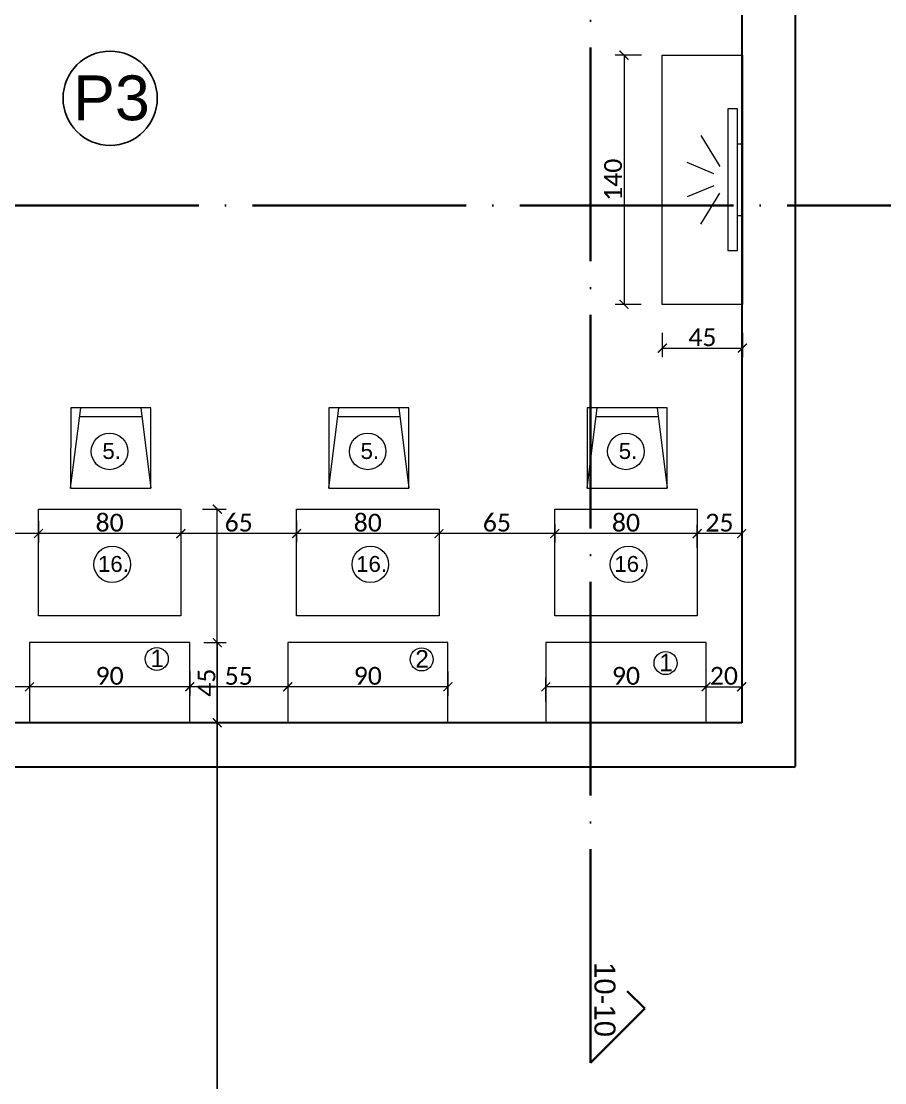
# Model space of a CAD drawing. Header units: centimetres. Extents: x -26724 to 60145, y -23645 to 6771.
# Drawn here: x -18390 to -17905, y 417 to 1013 of the extents above; entities that cross this region are included whole.
import ezdxf

# ---------------------------------------------------------------- set-up
doc = ezdxf.new("R2010")
doc.units = ezdxf.units.CM
doc.linetypes.add('ACAD_ISO04W100', pattern=[30, 24, -3, 0, -3])
for name, color, linetype, lineweight in [('4.KOTE', 88, 'Continuous', 15), ('namestaj', 8, 'Continuous', 9), ('namjestaj', 150, 'Continuous', 5), ('zid', 7, 'Continuous', 40)]:
    doc.layers.add(name, color=color, linetype=linetype, lineweight=lineweight)
doc.layers.add('IZGLED 2', color=253, linetype='Continuous', lineweight=9, true_color=0x828282)
doc.layers.add('pozicije', color=7, linetype='Continuous')
doc.styles.add('0.12', font='arial.ttf', dxfattribs={"height": 0.12})
doc.styles.add('0.15', font='arial.ttf', dxfattribs={"height": 0.15})
doc.styles.get("Standard").update_dxf_attribs({"font": 'calibri.ttf'})
doc.dimstyles.new('ja 1 50', dxfattribs={"dimtxt": 10, "dimasz": 5, "dimexe": 5, "dimexo": 5, "dimgap": 1, "dimtad": 1, "dimdec": 0, "dimtxsty": 'Standard', "dimblk": 'ARCHTICK', "dimcen": 2.5, "dimclrd": 256, "dimclrt": 7, "dimadec": 0, "dimazin": 0, "dimtfac": 1, "dimtdec": 0, "dimtix": 1, "dimtmove": 1, "dimatfit": 3, "dimldrblk": 'ARCHTICK', "dimfxl": 10, "dimfxlon": 1, "dimlwd": 0, "dimlwe": 9, "dimarcsym": 0})

# ---------------------------------------------------------------- blocks, each defined once
blk = doc.blocks.new('UYYYYUUUUY')
at = {"layer": 'namestaj'}
for p, q in [((5448.04, -7059.31), (5437.38, -7076.64)), ((5424.75, -7104.17), (5424.75, -7064.17)), ((5424.75, -7064.17), (5427.75, -7064.17)), ((5440.91, -7080.76), (5455.81, -7074.54)), ((5440.91, -7087.58), (5455.81, -7093.79)), ((5448.04, -7109.03), (5437.38, -7091.7)), ((5427.75, -7104.17), (5424.75, -7104.17))]:
    blk.add_line(p, q, dxfattribs=at)
blk.add_lwpolyline([(5432.75, -7124.17), (5432.75, -7044.17), (5427.75, -7044.17), (5427.75, -7124.17), (5432.75, -7124.17)], dxfattribs=at)
blk = doc.blocks.new('_ArchTick')
at = {"color": 0, "linetype": 'ByBlock', "const_width": 0.15}
blk.add_lwpolyline([(-0.5, -0.5), (0.5, 0.5)], dxfattribs=at)
blk = doc.blocks.new('*D1728')
at = {"layer": '4.KOTE', "color": 0, "lineweight": 9, "transparency": 16777216}
for p, q in [((-18095.07, 630.86), (-18095.07, 644.08)), ((-18005.07, 630.86), (-18005.07, 644.08))]:
    blk.add_line(p, q, dxfattribs=at)
at = {"layer": '4.KOTE', "lineweight": 0, "transparency": 16777216}
blk.add_line((-18005.07, 639.08), (-18095.07, 639.08), dxfattribs=at)
at = {"layer": 'Defpoints', "color": 0, "transparency": 16777216}
for p in [(-18095.07, 639.08), (-18095.07, 618.89, 13.5), (-18005.07, 618.89, 13.5)]:
    blk.add_point(p, dxfattribs=at)
at = {"layer": '4.KOTE', "lineweight": 0, "transparency": 16777216, "xscale": 5, "yscale": 5, "zscale": 5, "rotation": 180}
blk.add_blockref('_ArchTick', (-18095.07, 639.08), dxfattribs=at)
at = {"layer": '4.KOTE', "lineweight": 0, "transparency": 16777216, "xscale": 5, "yscale": 5, "zscale": 5}
blk.add_blockref('_ArchTick', (-18005.07, 639.08), dxfattribs=at)
at = {"layer": '4.KOTE', "color": 7, "transparency": 16777216, "insert": (-18050.07, 645.2), "char_height": 10, "attachment_point": 5}
blk.add_mtext('90', dxfattribs=at)
blk = doc.blocks.new('*D1729')
at = {"layer": '4.KOTE', "color": 0, "lineweight": 9, "transparency": 16777216}
for p, q in [((-18150.07, 30.19), (-18150.07, 15.19)), ((-18240.07, 11.97), (-18240.07, 25.19))]:
    blk.add_line(p, q, dxfattribs=at)
at = {"layer": '4.KOTE', "lineweight": 0, "transparency": 16777216}
blk.add_line((-18240.07, 20.19), (-18150.07, 20.19), dxfattribs=at)
at = {"layer": 'Defpoints', "color": 0, "transparency": 16777216}
for p in [(-18150.07, 663.89, 13.5), (-18150.07, 20.19), (-18240.07, 0, 13.5)]:
    blk.add_point(p, dxfattribs=at)
at = {"layer": '4.KOTE', "lineweight": 0, "transparency": 16777216, "xscale": 5, "yscale": 5, "zscale": 5, "rotation": 180}
blk.add_blockref('_ArchTick', (-18240.07, 20.19), dxfattribs=at)
at = {"layer": '4.KOTE', "lineweight": 0, "transparency": 16777216, "xscale": 5, "yscale": 5, "zscale": 5}
blk.add_blockref('_ArchTick', (-18150.07, 20.19), dxfattribs=at)
at = {"layer": '4.KOTE', "color": 7, "transparency": 16777216, "insert": (-18195.07, 26.31), "char_height": 10, "attachment_point": 5}
blk.add_mtext('90', dxfattribs=at)
blk = doc.blocks.new('*D1730')
at = {"layer": '4.KOTE', "color": 0, "lineweight": 9, "transparency": 16777216}
for p, q in [((-18240.07, 647.74), (-18240.07, 634.08)), ((-18150.07, 647.74), (-18150.07, 634.08))]:
    blk.add_line(p, q, dxfattribs=at)
at = {"layer": '4.KOTE', "lineweight": 0, "transparency": 16777216}
blk.add_line((-18150.07, 639.08), (-18240.07, 639.08), dxfattribs=at)
at = {"layer": 'Defpoints', "color": 0, "transparency": 16777216}
for p in [(-18240.07, 663.89, 13.5), (-18150.07, 663.89, 13.5), (-18240.07, 639.08)]:
    blk.add_point(p, dxfattribs=at)
at = {"layer": '4.KOTE', "lineweight": 0, "transparency": 16777216, "xscale": 5, "yscale": 5, "zscale": 5, "rotation": 180}
blk.add_blockref('_ArchTick', (-18240.07, 639.08), dxfattribs=at)
at = {"layer": '4.KOTE', "lineweight": 0, "transparency": 16777216, "xscale": 5, "yscale": 5, "zscale": 5}
blk.add_blockref('_ArchTick', (-18150.07, 639.08), dxfattribs=at)
at = {"layer": '4.KOTE', "color": 7, "transparency": 16777216, "insert": (-18195.07, 645.2), "char_height": 10, "attachment_point": 5}
blk.add_mtext('90', dxfattribs=at)
blk = doc.blocks.new('*D1731')
at = {"layer": '4.KOTE', "color": 0, "lineweight": 9, "transparency": 16777216}
for p, q in [((-18295.07, 647.74), (-18295.07, 634.08)), ((-18240.07, 647.74), (-18240.07, 634.08))]:
    blk.add_line(p, q, dxfattribs=at)
at = {"layer": '4.KOTE', "lineweight": 0, "transparency": 16777216}
blk.add_line((-18240.07, 639.08), (-18295.07, 639.08), dxfattribs=at)
at = {"layer": 'Defpoints', "color": 0, "transparency": 16777216}
for p in [(-18295.07, 663.89, 13.5), (-18240.07, 663.89, 13.5), (-18295.07, 639.08)]:
    blk.add_point(p, dxfattribs=at)
at = {"layer": '4.KOTE', "lineweight": 0, "transparency": 16777216, "xscale": 5, "yscale": 5, "zscale": 5, "rotation": 180}
blk.add_blockref('_ArchTick', (-18295.07, 639.08), dxfattribs=at)
at = {"layer": '4.KOTE', "lineweight": 0, "transparency": 16777216, "xscale": 5, "yscale": 5, "zscale": 5}
blk.add_blockref('_ArchTick', (-18240.07, 639.08), dxfattribs=at)
at = {"layer": '4.KOTE', "color": 7, "transparency": 16777216, "insert": (-18267.57, 645.15), "char_height": 10, "attachment_point": 5}
blk.add_mtext('55', dxfattribs=at)
blk = doc.blocks.new('*D1732')
at = {"layer": '4.KOTE', "color": 0, "lineweight": 9, "transparency": 16777216}
for p, q in [((-18385.07, 647.74), (-18385.07, 634.08)), ((-18295.07, 647.74), (-18295.07, 634.08))]:
    blk.add_line(p, q, dxfattribs=at)
at = {"layer": '4.KOTE', "lineweight": 0, "transparency": 16777216}
blk.add_line((-18295.07, 639.08), (-18385.07, 639.08), dxfattribs=at)
at = {"layer": 'Defpoints', "color": 0, "transparency": 16777216}
for p in [(-18385.07, 663.89, 13.5), (-18295.07, 663.89, 13.5), (-18385.07, 639.08)]:
    blk.add_point(p, dxfattribs=at)
at = {"layer": '4.KOTE', "lineweight": 0, "transparency": 16777216, "xscale": 5, "yscale": 5, "zscale": 5, "rotation": 180}
blk.add_blockref('_ArchTick', (-18385.07, 639.08), dxfattribs=at)
at = {"layer": '4.KOTE', "lineweight": 0, "transparency": 16777216, "xscale": 5, "yscale": 5, "zscale": 5}
blk.add_blockref('_ArchTick', (-18295.07, 639.08), dxfattribs=at)
at = {"layer": '4.KOTE', "color": 7, "transparency": 16777216, "insert": (-18340.07, 645.2), "char_height": 10, "attachment_point": 5}
blk.add_mtext('90', dxfattribs=at)
blk = doc.blocks.new('*D1733')
at = {"layer": '4.KOTE', "color": 0, "lineweight": 9, "transparency": 16777216}
for p, q in [((-18570.07, 647.91), (-18570.07, 634.08)), ((-18385.07, 647.74), (-18385.07, 634.08))]:
    blk.add_line(p, q, dxfattribs=at)
at = {"layer": '4.KOTE', "lineweight": 0, "transparency": 16777216}
blk.add_line((-18385.07, 639.08), (-18570.07, 639.08), dxfattribs=at)
at = {"layer": 'Defpoints', "color": 0, "transparency": 16777216}
for p in [(-18570.07, 666.29, 13.5), (-18385.07, 663.89, 13.5), (-18570.07, 639.08)]:
    blk.add_point(p, dxfattribs=at)
at = {"layer": '4.KOTE', "lineweight": 0, "transparency": 16777216, "xscale": 5, "yscale": 5, "zscale": 5, "rotation": 180}
blk.add_blockref('_ArchTick', (-18570.07, 639.08), dxfattribs=at)
at = {"layer": '4.KOTE', "lineweight": 0, "transparency": 16777216, "xscale": 5, "yscale": 5, "zscale": 5}
blk.add_blockref('_ArchTick', (-18385.07, 639.08), dxfattribs=at)
at = {"layer": '4.KOTE', "color": 7, "transparency": 16777216, "insert": (-18477.57, 645.2), "char_height": 10, "attachment_point": 5}
blk.add_mtext('185', dxfattribs=at)
blk = doc.blocks.new('*D1734')
at = {"layer": '4.KOTE', "color": 0, "lineweight": 9, "transparency": 16777216}
for p, q in [((-18287.1, 663.89), (-18274.58, 663.89)), ((-18287.1, 618.89), (-18274.58, 618.89))]:
    blk.add_line(p, q, dxfattribs=at)
at = {"layer": '4.KOTE', "lineweight": 0, "transparency": 16777216}
blk.add_line((-18279.58, 618.89), (-18279.58, 663.89), dxfattribs=at)
at = {"layer": 'Defpoints', "color": 0, "transparency": 16777216}
for p in [(-18295.07, 663.89, 13.5), (-18279.58, 663.89), (-18295.07, 618.89, 13.5)]:
    blk.add_point(p, dxfattribs=at)
at = {"layer": '4.KOTE', "lineweight": 0, "transparency": 16777216, "xscale": 5, "yscale": 5, "zscale": 5}
for p, rotation in [((-18279.58, 663.89), 90), ((-18279.58, 618.89), 270)]:
    blk.add_blockref('_ArchTick', p, dxfattribs=dict(at, rotation=rotation))
at = {"layer": '4.KOTE', "color": 7, "transparency": 16777216, "insert": (-18285.65, 641.39), "char_height": 10, "attachment_point": 5, "rotation": 90}
blk.add_mtext('45', dxfattribs=at)
blk = doc.blocks.new('*D1735')
at = {"layer": '4.KOTE', "color": 0, "lineweight": 9, "transparency": 16777216}
for p, q in [((-18287.1, 663.89), (-18274.58, 663.89)), ((-18287.83, 0), (-18274.58, 0))]:
    blk.add_line(p, q, dxfattribs=at)
at = {"layer": '4.KOTE', "lineweight": 0, "transparency": 16777216}
blk.add_line((-18279.58, 663.89), (-18279.58, 0), dxfattribs=at)
at = {"layer": 'Defpoints', "color": 0, "transparency": 16777216}
for p in [(-18295.07, 663.89, 13.5), (-18300.07, 0, 13.5), (-18279.58, 0)]:
    blk.add_point(p, dxfattribs=at)
at = {"layer": '4.KOTE', "lineweight": 0, "transparency": 16777216, "xscale": 5, "yscale": 5, "zscale": 5}
for p, rotation in [((-18279.58, 663.89), 90), ((-18279.58, 0), 270)]:
    blk.add_blockref('_ArchTick', p, dxfattribs=dict(at, rotation=rotation))
at = {"layer": '4.KOTE', "color": 7, "transparency": 16777216, "insert": (-18285.7, 331.94), "char_height": 10, "attachment_point": 5, "rotation": 90}
blk.add_mtext('664', dxfattribs=at)
blk = doc.blocks.new('*D1736')
at = {"layer": '4.KOTE', "color": 0, "lineweight": 9, "transparency": 16777216}
for p, q in [((-18287.83, 738.89), (-18274.58, 738.89)), ((-18287.83, 0), (-18274.58, 0))]:
    blk.add_line(p, q, dxfattribs=at)
at = {"layer": '4.KOTE', "lineweight": 0, "transparency": 16777216}
blk.add_line((-18279.58, 0), (-18279.58, 738.89), dxfattribs=at)
at = {"layer": 'Defpoints', "color": 0, "transparency": 16777216}
for p in [(-18300.07, 738.89, 13.5), (-18279.58, 738.89), (-18300.07, 0, 13.5)]:
    blk.add_point(p, dxfattribs=at)
at = {"layer": '4.KOTE', "lineweight": 0, "transparency": 16777216, "xscale": 5, "yscale": 5, "zscale": 5}
for p, rotation in [((-18279.58, 738.89), 90), ((-18279.58, 0), 270)]:
    blk.add_blockref('_ArchTick', p, dxfattribs=dict(at, rotation=rotation))
at = {"layer": '4.KOTE', "color": 7, "transparency": 16777216, "insert": (-18285.7, 369.44), "char_height": 10, "attachment_point": 5, "rotation": 90}
blk.add_mtext('739', dxfattribs=at)
blk = doc.blocks.new('*D1737')
at = {"layer": '4.KOTE', "color": 0, "lineweight": 9, "transparency": 16777216}
for p, q in [((-18005.07, 639.08), (-18005.07, 644.08)), ((-17985.07, 638.3), (-17985.07, 644.08))]:
    blk.add_line(p, q, dxfattribs=at)
at = {"layer": '4.KOTE', "lineweight": 0, "transparency": 16777216}
blk.add_line((-18005.07, 639.08), (-17985.07, 639.08), dxfattribs=at)
at = {"layer": 'Defpoints', "color": 0, "transparency": 16777216}
for p in [(-17985.07, 639.08), (-18005.07, 635.65), (-17985.07, 635.65, 13.5)]:
    blk.add_point(p, dxfattribs=at)
at = {"layer": '4.KOTE', "lineweight": 0, "transparency": 16777216, "xscale": 5, "yscale": 5, "zscale": 5, "rotation": 180}
blk.add_blockref('_ArchTick', (-18005.07, 639.08), dxfattribs=at)
at = {"layer": '4.KOTE', "lineweight": 0, "transparency": 16777216, "xscale": 5, "yscale": 5, "zscale": 5}
blk.add_blockref('_ArchTick', (-17985.07, 639.08), dxfattribs=at)
at = {"layer": '4.KOTE', "color": 7, "transparency": 16777216, "insert": (-17995.07, 645.2), "char_height": 10, "attachment_point": 5}
blk.add_mtext('20', dxfattribs=at)
blk = doc.blocks.new('*D1738')
at = {"layer": '4.KOTE', "color": 0, "lineweight": 9, "transparency": 16777216}
for p, q in [((-18010.07, 717.16), (-18010.07, 730.12)), ((-17985.07, 717.16), (-17985.07, 730.12))]:
    blk.add_line(p, q, dxfattribs=at)
at = {"layer": '4.KOTE', "lineweight": 0, "transparency": 16777216}
blk.add_line((-17985.07, 725.12), (-18010.07, 725.12), dxfattribs=at)
at = {"layer": 'Defpoints', "color": 0, "transparency": 16777216}
for p in [(-18010.07, 725.12), (-18010.07, 706.95, 13.5), (-17985.07, 706.95, 13.5)]:
    blk.add_point(p, dxfattribs=at)
at = {"layer": '4.KOTE', "lineweight": 0, "transparency": 16777216, "xscale": 5, "yscale": 5, "zscale": 5, "rotation": 180}
blk.add_blockref('_ArchTick', (-18010.07, 725.12), dxfattribs=at)
at = {"layer": '4.KOTE', "lineweight": 0, "transparency": 16777216, "xscale": 5, "yscale": 5, "zscale": 5}
blk.add_blockref('_ArchTick', (-17985.07, 725.12), dxfattribs=at)
at = {"layer": '4.KOTE', "color": 7, "transparency": 16777216, "insert": (-17997.57, 731.24), "char_height": 10, "attachment_point": 5}
blk.add_mtext('25', dxfattribs=at)
blk = doc.blocks.new('*D1739')
at = {"layer": '4.KOTE', "color": 0, "lineweight": 9, "transparency": 16777216}
for p, q in [((-18090.07, 730.28), (-18090.07, 720.12)), ((-18010.07, 717.16), (-18010.07, 730.12))]:
    blk.add_line(p, q, dxfattribs=at)
at = {"layer": '4.KOTE', "lineweight": 0, "transparency": 16777216}
blk.add_line((-18010.07, 725.12), (-18090.07, 725.12), dxfattribs=at)
at = {"layer": 'Defpoints', "color": 0, "transparency": 16777216}
for p in [(-18090.07, 733.84, 13.5), (-18090.07, 725.12), (-18010.07, 706.95, 13.5)]:
    blk.add_point(p, dxfattribs=at)
at = {"layer": '4.KOTE', "lineweight": 0, "transparency": 16777216, "xscale": 5, "yscale": 5, "zscale": 5, "rotation": 180}
blk.add_blockref('_ArchTick', (-18090.07, 725.12), dxfattribs=at)
at = {"layer": '4.KOTE', "lineweight": 0, "transparency": 16777216, "xscale": 5, "yscale": 5, "zscale": 5}
blk.add_blockref('_ArchTick', (-18010.07, 725.12), dxfattribs=at)
at = {"layer": '4.KOTE', "color": 7, "transparency": 16777216, "insert": (-18050.07, 731.24), "char_height": 10, "attachment_point": 5}
blk.add_mtext('80', dxfattribs=at)
blk = doc.blocks.new('*D1740')
at = {"layer": '4.KOTE', "color": 0, "lineweight": 9, "transparency": 16777216}
for p, q in [((-18155.07, 732.3), (-18155.07, 720.12)), ((-18090.07, 730.28), (-18090.07, 720.12))]:
    blk.add_line(p, q, dxfattribs=at)
at = {"layer": '4.KOTE', "lineweight": 0, "transparency": 16777216}
blk.add_line((-18090.07, 725.12), (-18155.07, 725.12), dxfattribs=at)
at = {"layer": 'Defpoints', "color": 0, "transparency": 16777216}
for p in [(-18155.07, 738.89, 13.5), (-18090.07, 733.84, 13.5), (-18155.07, 725.12)]:
    blk.add_point(p, dxfattribs=at)
at = {"layer": '4.KOTE', "lineweight": 0, "transparency": 16777216, "xscale": 5, "yscale": 5, "zscale": 5, "rotation": 180}
blk.add_blockref('_ArchTick', (-18155.07, 725.12), dxfattribs=at)
at = {"layer": '4.KOTE', "lineweight": 0, "transparency": 16777216, "xscale": 5, "yscale": 5, "zscale": 5}
blk.add_blockref('_ArchTick', (-18090.07, 725.12), dxfattribs=at)
at = {"layer": '4.KOTE', "color": 7, "transparency": 16777216, "insert": (-18122.57, 731.24), "char_height": 10, "attachment_point": 5}
blk.add_mtext('65', dxfattribs=at)
blk = doc.blocks.new('*D1741')
at = {"layer": '4.KOTE', "color": 0, "lineweight": 9, "transparency": 16777216}
for p, q in [((-18235.07, 732.3), (-18235.07, 720.12)), ((-18155.07, 732.3), (-18155.07, 720.12))]:
    blk.add_line(p, q, dxfattribs=at)
at = {"layer": '4.KOTE', "lineweight": 0, "transparency": 16777216}
blk.add_line((-18155.07, 725.12), (-18235.07, 725.12), dxfattribs=at)
at = {"layer": 'Defpoints', "color": 0, "transparency": 16777216}
for p in [(-18235.07, 738.89, 13.5), (-18155.07, 738.89, 13.5), (-18235.07, 725.12)]:
    blk.add_point(p, dxfattribs=at)
at = {"layer": '4.KOTE', "lineweight": 0, "transparency": 16777216, "xscale": 5, "yscale": 5, "zscale": 5, "rotation": 180}
blk.add_blockref('_ArchTick', (-18235.07, 725.12), dxfattribs=at)
at = {"layer": '4.KOTE', "lineweight": 0, "transparency": 16777216, "xscale": 5, "yscale": 5, "zscale": 5}
blk.add_blockref('_ArchTick', (-18155.07, 725.12), dxfattribs=at)
at = {"layer": '4.KOTE', "color": 7, "transparency": 16777216, "insert": (-18195.07, 731.24), "char_height": 10, "attachment_point": 5}
blk.add_mtext('80', dxfattribs=at)
blk = doc.blocks.new('*D1742')
at = {"layer": '4.KOTE', "color": 0, "lineweight": 9, "transparency": 16777216}
for p, q in [((-18300.07, 732.3), (-18300.07, 720.12)), ((-18235.07, 732.3), (-18235.07, 720.12))]:
    blk.add_line(p, q, dxfattribs=at)
at = {"layer": '4.KOTE', "lineweight": 0, "transparency": 16777216}
blk.add_line((-18235.07, 725.12), (-18300.07, 725.12), dxfattribs=at)
at = {"layer": 'Defpoints', "color": 0, "transparency": 16777216}
for p in [(-18300.07, 738.89, 13.5), (-18235.07, 738.89, 13.5), (-18300.07, 725.12)]:
    blk.add_point(p, dxfattribs=at)
at = {"layer": '4.KOTE', "lineweight": 0, "transparency": 16777216, "xscale": 5, "yscale": 5, "zscale": 5, "rotation": 180}
blk.add_blockref('_ArchTick', (-18300.07, 725.12), dxfattribs=at)
at = {"layer": '4.KOTE', "lineweight": 0, "transparency": 16777216, "xscale": 5, "yscale": 5, "zscale": 5}
blk.add_blockref('_ArchTick', (-18235.07, 725.12), dxfattribs=at)
at = {"layer": '4.KOTE', "color": 7, "transparency": 16777216, "insert": (-18267.57, 731.24), "char_height": 10, "attachment_point": 5}
blk.add_mtext('65', dxfattribs=at)
blk = doc.blocks.new('*D1743')
at = {"layer": '4.KOTE', "color": 0, "lineweight": 9, "transparency": 16777216}
for p, q in [((-18380.07, 732.3), (-18380.07, 720.12)), ((-18300.07, 732.3), (-18300.07, 720.12))]:
    blk.add_line(p, q, dxfattribs=at)
at = {"layer": '4.KOTE', "lineweight": 0, "transparency": 16777216}
blk.add_line((-18300.07, 725.12), (-18380.07, 725.12), dxfattribs=at)
at = {"layer": 'Defpoints', "color": 0, "transparency": 16777216}
for p in [(-18380.07, 738.89, 13.5), (-18300.07, 738.89, 13.5), (-18380.07, 725.12)]:
    blk.add_point(p, dxfattribs=at)
at = {"layer": '4.KOTE', "lineweight": 0, "transparency": 16777216, "xscale": 5, "yscale": 5, "zscale": 5, "rotation": 180}
blk.add_blockref('_ArchTick', (-18380.07, 725.12), dxfattribs=at)
at = {"layer": '4.KOTE', "lineweight": 0, "transparency": 16777216, "xscale": 5, "yscale": 5, "zscale": 5}
blk.add_blockref('_ArchTick', (-18300.07, 725.12), dxfattribs=at)
at = {"layer": '4.KOTE', "color": 7, "transparency": 16777216, "insert": (-18340.07, 731.24), "char_height": 10, "attachment_point": 5}
blk.add_mtext('80', dxfattribs=at)
blk = doc.blocks.new('*D1744')
at = {"layer": '4.KOTE', "color": 0, "lineweight": 9, "transparency": 16777216}
for p, q in [((-18570.07, 732.3), (-18570.07, 720.12)), ((-18380.07, 732.3), (-18380.07, 720.12))]:
    blk.add_line(p, q, dxfattribs=at)
at = {"layer": '4.KOTE', "lineweight": 0, "transparency": 16777216}
blk.add_line((-18380.07, 725.12), (-18570.07, 725.12), dxfattribs=at)
at = {"layer": 'Defpoints', "color": 0, "transparency": 16777216}
for p in [(-18570.07, 738.88, 13.5), (-18380.07, 738.89, 13.5), (-18570.07, 725.12)]:
    blk.add_point(p, dxfattribs=at)
at = {"layer": '4.KOTE', "lineweight": 0, "transparency": 16777216, "xscale": 5, "yscale": 5, "zscale": 5, "rotation": 180}
blk.add_blockref('_ArchTick', (-18570.07, 725.12), dxfattribs=at)
at = {"layer": '4.KOTE', "lineweight": 0, "transparency": 16777216, "xscale": 5, "yscale": 5, "zscale": 5}
blk.add_blockref('_ArchTick', (-18380.07, 725.12), dxfattribs=at)
at = {"layer": '4.KOTE', "color": 7, "transparency": 16777216, "insert": (-18475.07, 731.24), "char_height": 10, "attachment_point": 5}
blk.add_mtext('190', dxfattribs=at)
blk = doc.blocks.new('*D1745')
at = {"layer": '4.KOTE', "color": 0, "lineweight": 9, "transparency": 16777216}
for p, q in [((-18041.43, 993.89), (-18056.17, 993.89)), ((-18041.51, 853.89), (-18056.17, 853.89))]:
    blk.add_line(p, q, dxfattribs=at)
at = {"layer": '4.KOTE', "lineweight": 0, "transparency": 16777216}
blk.add_line((-18051.17, 993.89), (-18051.17, 853.89), dxfattribs=at)
at = {"layer": 'Defpoints', "color": 0, "transparency": 16777216}
for p in [(-17985.07, 993.89, 13.5), (-18051.17, 853.89), (-17994.28, 853.89, 13.5)]:
    blk.add_point(p, dxfattribs=at)
at = {"layer": '4.KOTE', "lineweight": 0, "transparency": 16777216, "xscale": 5, "yscale": 5, "zscale": 5}
for p, rotation in [((-18051.17, 993.89), 90), ((-18051.17, 853.89), 270)]:
    blk.add_blockref('_ArchTick', p, dxfattribs=dict(at, rotation=rotation))
at = {"layer": '4.KOTE', "color": 7, "transparency": 16777216, "insert": (-18057.29, 923.89), "char_height": 10, "attachment_point": 5, "rotation": 90}
blk.add_mtext('140', dxfattribs=at)
blk = doc.blocks.new('*D1746')
at = {"layer": '4.KOTE', "color": 0, "lineweight": 9, "transparency": 16777216}
for p, q in [((-18029.65, 837.96), (-18029.65, 824.31)), ((-17984.65, 837.96), (-17984.65, 824.31))]:
    blk.add_line(p, q, dxfattribs=at)
at = {"layer": '4.KOTE', "lineweight": 0, "transparency": 16777216}
blk.add_line((-18029.65, 829.31), (-17984.65, 829.31), dxfattribs=at)
at = {"layer": 'Defpoints', "color": 0, "transparency": 16777216}
for p in [(-18029.65, 853.89, 13.5), (-17984.65, 853.89, 13.5), (-17984.65, 829.31)]:
    blk.add_point(p, dxfattribs=at)
at = {"layer": '4.KOTE', "lineweight": 0, "transparency": 16777216, "xscale": 5, "yscale": 5, "zscale": 5, "rotation": 180}
blk.add_blockref('_ArchTick', (-18029.65, 829.31), dxfattribs=at)
at = {"layer": '4.KOTE', "lineweight": 0, "transparency": 16777216, "xscale": 5, "yscale": 5, "zscale": 5}
blk.add_blockref('_ArchTick', (-17984.65, 829.31), dxfattribs=at)
at = {"layer": '4.KOTE', "color": 7, "transparency": 16777216, "insert": (-18007.15, 835.39), "char_height": 10, "attachment_point": 5}
blk.add_mtext('45', dxfattribs=at)
blk = doc.blocks.new('*D2096')
at = {"layer": '4.KOTE', "color": 0, "lineweight": 9, "transparency": 16777216}
for p, q in [((-19851.49, 761.85), (-19866.49, 761.85)), ((-19854.88, 611.85), (-19866.49, 611.85))]:
    blk.add_line(p, q, dxfattribs=at)
at = {"layer": '4.KOTE', "lineweight": 0, "transparency": 16777216}
blk.add_line((-19861.49, 761.85), (-19861.49, 611.85), dxfattribs=at)
at = {"layer": 'Defpoints', "color": 0, "transparency": 16777216}
for p in [(0, 761.85, 13.5), (-19861.49, 611.85), (-19849.98, 611.85, 13.5)]:
    blk.add_point(p, dxfattribs=at)
at = {"layer": '4.KOTE', "lineweight": 0, "transparency": 16777216, "xscale": 5, "yscale": 5, "zscale": 5}
for p, rotation in [((-19861.49, 761.85), 90), ((-19861.49, 611.85), 270)]:
    blk.add_blockref('_ArchTick', p, dxfattribs=dict(at, rotation=rotation))
at = {"layer": '4.KOTE', "color": 7, "transparency": 16777216, "insert": (-19867.61, 686.85), "char_height": 10, "attachment_point": 5, "rotation": 90}
blk.add_mtext('150', dxfattribs=at)
blk = doc.blocks.new('*D2099')
at = {"layer": '4.KOTE', "color": 0, "lineweight": 9, "transparency": 16777216}
for p, q in [((-19656.35, 931.89), (-19671.35, 931.89)), ((-19666.35, 866.89), (-19671.35, 866.89))]:
    blk.add_line(p, q, dxfattribs=at)
at = {"layer": '4.KOTE', "lineweight": 0, "transparency": 16777216}
blk.add_line((-19666.35, 931.89), (-19666.35, 866.89), dxfattribs=at)
at = {"layer": 'Defpoints', "color": 0, "transparency": 16777216}
for p in [(0, 931.89, 40.5), (-19666.35, 866.89), (-19666.35, 866.89)]:
    blk.add_point(p, dxfattribs=at)
at = {"layer": '4.KOTE', "lineweight": 0, "transparency": 16777216, "xscale": 5, "yscale": 5, "zscale": 5}
for p, rotation in [((-19666.35, 931.89), 90), ((-19666.35, 866.89), 270)]:
    blk.add_blockref('_ArchTick', p, dxfattribs=dict(at, rotation=rotation))
at = {"layer": '4.KOTE', "color": 7, "transparency": 16777216, "insert": (-19672.47, 899.39), "char_height": 10, "attachment_point": 5, "rotation": 90}
blk.add_mtext('65', dxfattribs=at)

msp = doc.modelspace()

# ---------------------------------------------------------------- linework, layer by layer
at = {"color": 2}
msp.add_circle((-18339.77, 969.66), 26.45, dxfattribs=at)
at = {"layer": '4.KOTE'}
for centre in [(-18313.59, 654.72), (-18164.82, 654.46), (-18027.83, 652.4)]:
    msp.add_circle(centre, 6.46, dxfattribs=at)
at = {"layer": 'IZGLED 2', "color": 32, "linetype": 'ACAD_ISO04W100', "lineweight": 35, "ltscale": 5}
for p, q in [((-18070.01, 427.89, 13.5), (-18070.01, 1604.55, 13.5)), ((-19010.3, 909.41), (-17833.63, 909.41))]:
    msp.add_line(p, q, dxfattribs=at)
at = {"layer": 'IZGLED 2', "color": 32, "lineweight": 35}
for p in [(-18049.32, 468.11, 13.5), (-18070.01, 427.89, 13.5)]:
    msp.add_line(p, (-18039.55, 458.34, 13.5), dxfattribs=at)
at = {"layer": 'namestaj'}
for centre in [(-18340.13, 771.3), (-18195.13, 771.3), (-18050.13, 771.3), (-18338.63, 707.87, 13.5), (-18193.63, 707.87, 13.5), (-18048.63, 707.87, 13.5)]:
    msp.add_circle(centre, 10.27, dxfattribs=at)
at = {"layer": 'namjestaj', "transparency": 33554687}
for p, q in [((-18361.95, 750.72, 13.5), (-18356.31, 795.72, 13.5)), ((-18361.93, 795.72, 13.5), (-18361.95, 750.72, 13.5)), ((-18316.93, 795.7, 13.5), (-18361.93, 795.72, 13.5)), ((-18361.93, 795.72, 13.5), (-18361.93, 795.72, 13.5)), ((-18322.56, 795.7, 13.5), (-18316.95, 750.7, 13.5)), ((-18316.95, 750.7, 13.5), (-18316.93, 795.7, 13.5)), ((-18216.95, 750.72, 13.5), (-18211.31, 795.72, 13.5)), ((-18216.93, 795.72, 13.5), (-18216.95, 750.72, 13.5)), ((-18171.93, 795.7, 13.5), (-18216.93, 795.72, 13.5)), ((-18216.93, 795.72, 13.5), (-18216.93, 795.72, 13.5)), ((-18177.56, 795.7, 13.5), (-18171.95, 750.7, 13.5)), ((-18171.95, 750.7, 13.5), (-18171.93, 795.7, 13.5)), ((-18071.95, 750.72, 13.5), (-18066.31, 795.72, 13.5)), ((-18071.93, 795.72, 13.5), (-18071.95, 750.72, 13.5)), ((-18026.93, 795.7, 13.5), (-18071.93, 795.72, 13.5)), ((-18071.93, 795.72, 13.5), (-18071.93, 795.72, 13.5)), ((-18032.56, 795.7, 13.5), (-18026.95, 750.7, 13.5)), ((-18026.95, 750.7, 13.5), (-18026.93, 795.7, 13.5)), ((-18321.94, 790.7, 13.5), (-18356.94, 790.72, 13.5)), ((-18176.94, 790.7, 13.5), (-18211.94, 790.72, 13.5)), ((-18031.94, 790.7, 13.5), (-18066.94, 790.72, 13.5)), ((-18361.95, 750.72, 13.5), (-18316.95, 750.7, 13.5)), ((-18216.95, 750.72, 13.5), (-18171.95, 750.7, 13.5)), ((-18071.95, 750.72, 13.5), (-18026.95, 750.7, 13.5))]:
    msp.add_line(p, q, dxfattribs=at)
at = {"layer": 'namjestaj'}
for p, q in [((-18295.07, 663.89, 13.5), (-18385.07, 663.89, 13.5)), ((-18150.07, 663.89, 13.5), (-18240.07, 663.89, 13.5)), ((-18005.07, 663.89, 13.5), (-18095.07, 663.89, 13.5))]:
    msp.add_line(p, q, dxfattribs=at)
at = {"layer": 'namjestaj', "elevation": 13.5}
msp.add_lwpolyline([(-17984.65, 853.89), (-18029.65, 853.89), (-18029.65, 993.89), (-17984.65, 993.89)], close=True, dxfattribs=at)
for points in [[(-18380.07, 678.89), (-18380.07, 738.89), (-18300.07, 738.89), (-18300.07, 678.89), (-18380.07, 678.89)], [(-18235.07, 678.89), (-18235.07, 738.89), (-18155.07, 738.89), (-18155.07, 678.89), (-18235.07, 678.89)], [(-18090.07, 678.89), (-18090.07, 738.89), (-18010.07, 738.89), (-18010.07, 678.89), (-18090.07, 678.89)], [(-18295.07, 618.89), (-18295.07, 663.89), (-18385.07, 663.89), (-18385.07, 618.89), (-18295.07, 618.89)], [(-18150.07, 618.89), (-18150.07, 663.89), (-18240.07, 663.89), (-18240.07, 618.89), (-18150.07, 618.89)], [(-18005.07, 618.89), (-18005.07, 663.89), (-18095.07, 663.89), (-18095.07, 618.89), (-18005.07, 618.89)]]:
    msp.add_lwpolyline(points, dxfattribs=at)
at = {"layer": 'zid', "lineweight": 30}
for p, q in [((-17985.07, 1108.89, 13.5), (-17985.07, 618.89, 13.5)), ((-17955.07, 1108.89, 13.5), (-17955.07, 594.39, 13.5)), ((-17985.07, 618.89, 13.5), (-18540.07, 618.89, 13.5)), ((-17955.57, 593.89, 13.5), (-18820.07, 593.89, 13.5))]:
    msp.add_line(p, q, dxfattribs=at)
msp.add_arc((-17955.57, 594.39, 13.5), 0.5, 270, 0, dxfattribs=at)

# ---------------------------------------------------------------- block references
at = {"layer": '4.KOTE', "xscale": -1}
msp.add_blockref('UYYYYUUUUY', (-12559.9, 8008.06, 13.5), dxfattribs=at)

# ---------------------------------------------------------------- texts
at = {"layer": 'IZGLED 2', "color": 2, "true_color": 0xf1eb1f, "style": '0.12'}
msp.add_text('P3', height=25.2, dxfattribs=at).set_placement((-18360.56, 957.31, 13.5))
at = {"layer": 'IZGLED 2', "color": 5, "style": '0.15'}
for s, p in [('1', (-18317.17, 650.13)), ('2', (-18168.4, 649.86)), ('1', (-18031.41, 647.81))]:
    msp.add_text(s, height=9.82, dxfattribs=at).set_placement(p)
at = {"layer": 'IZGLED 2', "color": 32, "style": '0.15'}
msp.add_text('10-10', height=11.788, rotation=270, dxfattribs=at).set_placement((-18067.77, 484.48, 13.5))
at = {"layer": 'pozicije', "style": '0.15'}
for s, p in [('5.', (-18344.12, 767.06)), ('5.', (-18199.12, 767.06)), ('5.', (-18054.12, 767.06)), ('16.', (-18346.6, 703.63, 13.5)), ('16.', (-18201.6, 703.63, 13.5)), ('16.', (-18056.6, 703.63, 13.5))]:
    msp.add_text(s, height=8.93, dxfattribs=at).set_placement(p)

# ---------------------------------------------------------------- dimensions: what is measured, and where the dimension line sits
at = {"layer": '4.KOTE'}
for base, p1, p2, picture, middle in [((-18051.17, 853.89), (-17985.07, 993.89, 13.5), (-17994.28, 853.89, 13.5), '*D1745', (-18057.29, 923.89)), ((-19666.35, 866.89), (0, 931.89, 40.5), (-19666.35, 866.89), '*D2099', (-19672.47, 899.39)), ((-19861.49, 611.85), (0, 761.85, 13.5), (-19849.98, 611.85, 13.5), '*D2096', (-19867.61, 686.85)), ((-18279.58, 738.89), (-18300.07, 0, 13.5), (-18300.07, 738.89, 13.5), '*D1736', (-18285.7, 369.44)), ((-18279.58, 0), (-18295.07, 663.89, 13.5), (-18300.07, 0, 13.5), '*D1735', (-18285.7, 331.94)), ((-18279.58, 663.89), (-18295.07, 618.89, 13.5), (-18295.07, 663.89, 13.5), '*D1734', (-18285.65, 641.39))]:
    dim = msp.add_linear_dim(base=base, p1=p1, p2=p2, angle=90, dimstyle='ja 1 50', dxfattribs=at)
    dim.commit()
    dim.dimension.update_dxf_attribs({"geometry": picture, "text_midpoint": middle})
for base, p1, p2, picture, middle in [((-17984.65, 829.31), (-18029.65, 853.89, 13.5), (-17984.65, 853.89, 13.5), '*D1746', (-18007.15, 835.39)), ((-18570.07, 725.12), (-18380.07, 738.89, 13.5), (-18570.07, 738.88, 13.5), '*D1744', (-18475.07, 731.24)), ((-18380.07, 725.12), (-18300.07, 738.89, 13.5), (-18380.07, 738.89, 13.5), '*D1743', (-18340.07, 731.24)), ((-18300.07, 725.12), (-18235.07, 738.89, 13.5), (-18300.07, 738.89, 13.5), '*D1742', (-18267.57, 731.24)), ((-18235.07, 725.12), (-18155.07, 738.89, 13.5), (-18235.07, 738.89, 13.5), '*D1741', (-18195.07, 731.24)), ((-18155.07, 725.12), (-18090.07, 733.84, 13.5), (-18155.07, 738.89, 13.5), '*D1740', (-18122.57, 731.24)), ((-18090.07, 725.12), (-18010.07, 706.95, 13.5), (-18090.07, 733.84, 13.5), '*D1739', (-18050.07, 731.24)), ((-18010.07, 725.12), (-17985.07, 706.95, 13.5), (-18010.07, 706.95, 13.5), '*D1738', (-17997.57, 731.24)), ((-18570.07, 639.08), (-18385.07, 663.89, 13.5), (-18570.07, 666.29, 13.5), '*D1733', (-18477.57, 645.2)), ((-18385.07, 639.08), (-18295.07, 663.89, 13.5), (-18385.07, 663.89, 13.5), '*D1732', (-18340.07, 645.2)), ((-18295.07, 639.08), (-18240.07, 663.89, 13.5), (-18295.07, 663.89, 13.5), '*D1731', (-18267.57, 645.15)), ((-18150.07, 20.19), (-18240.07, 0, 13.5), (-18150.07, 663.89, 13.5), '*D1729', (-18195.07, 26.31)), ((-18240.07, 639.08), (-18150.07, 663.89, 13.5), (-18240.07, 663.89, 13.5), '*D1730', (-18195.07, 645.2)), ((-18095.07, 639.08), (-18005.07, 618.89, 13.5), (-18095.07, 618.89, 13.5), '*D1728', (-18050.07, 645.2)), ((-17985.07, 639.08), (-18005.07, 635.65), (-17985.07, 635.65, 13.5), '*D1737', (-17995.07, 645.2))]:
    dim = msp.add_linear_dim(base=base, p1=p1, p2=p2, dimstyle='ja 1 50', dxfattribs=at)
    dim.commit()
    dim.dimension.update_dxf_attribs({"geometry": picture, "text_midpoint": middle})

doc.saveas('drawing.dxf')
